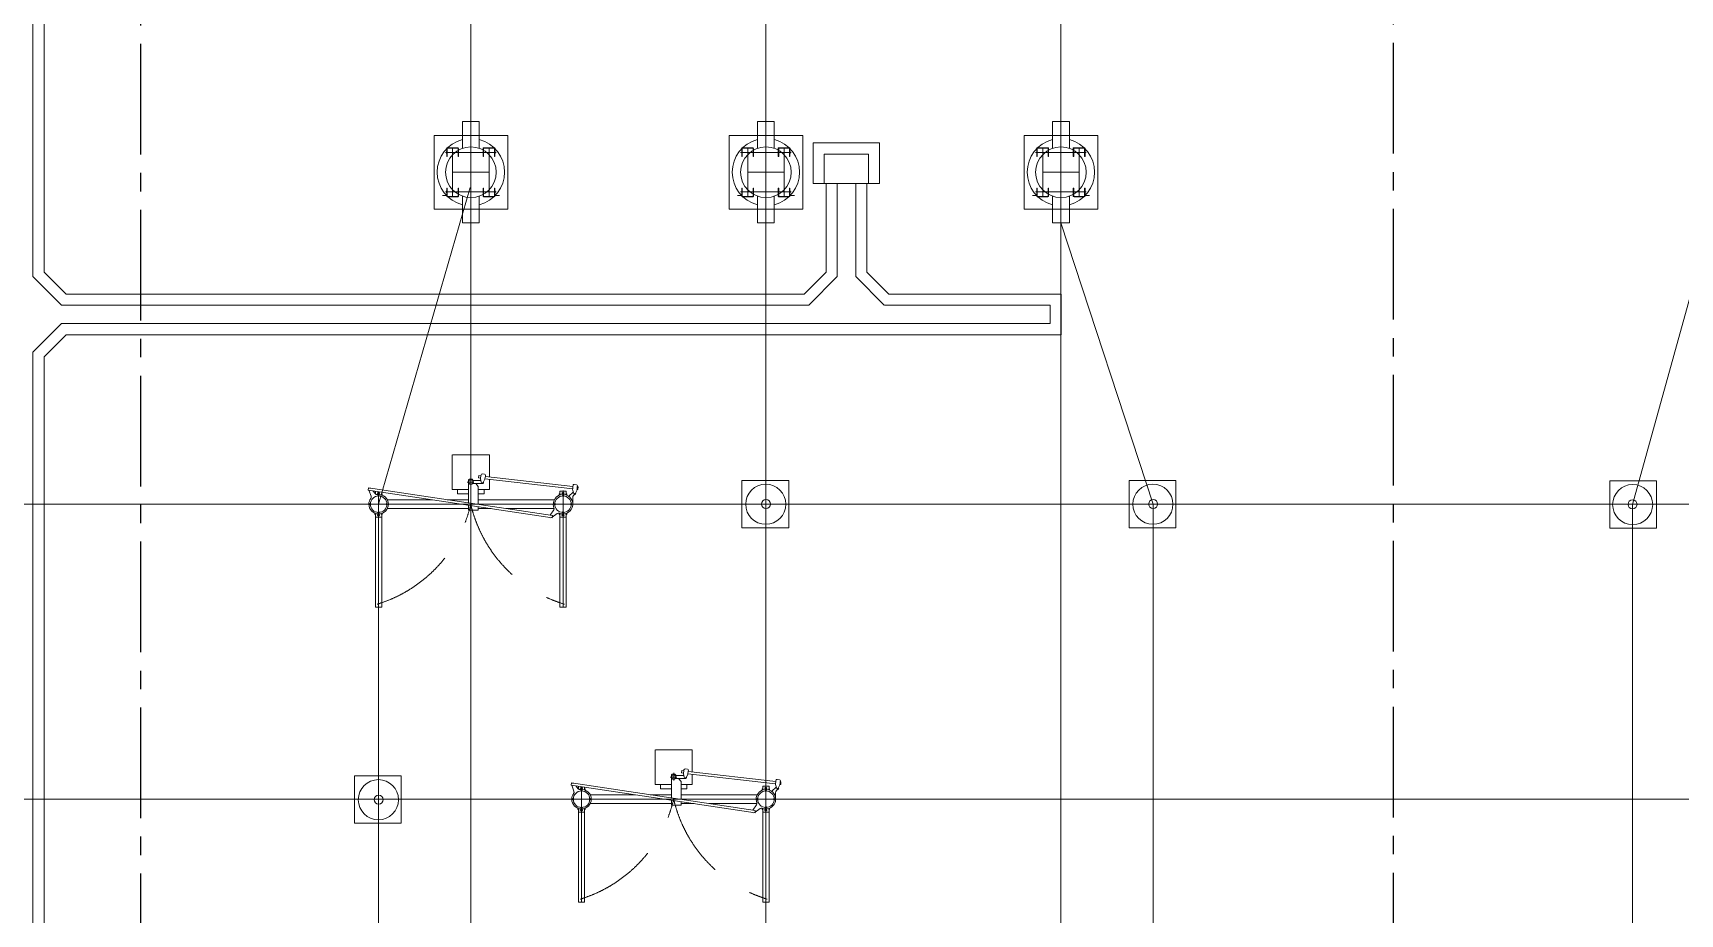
# Model space of a CAD drawing. Header units: millimetres. Extents: x 37084 to 180780, y -153145 to -16322.
# Drawn here: x 63243 to 85574, y -83805 to -71858 of the extents above; entities that cross this region are included whole.
import ezdxf

# ---------------------------------------------------------------- set-up
doc = ezdxf.new("R2010")
doc.units = ezdxf.units.MM
doc.header["$MEASUREMENT"] = 0
doc.linetypes.add('CENTER2', pattern=[1.125, 0.75, -0.125, 0.125, -0.125])
doc.linetypes.add('HIDDEN', pattern=[0.375, 0.25, -0.125])
doc.layers.add('00', color=5, linetype='Continuous', lineweight=9)
doc.layers.add('1_DayCS', color=30, linetype='CENTER2', lineweight=25)
for name, color, linetype in [('1_Day dan', 5, 'Continuous'), ('DCL-1P', 7, 'Continuous'), ('Muong cap GD nay', 3, 'Continuous')]:
    doc.layers.add(name, color=color, linetype=linetype)

# ---------------------------------------------------------------- blocks, each defined once
blk = doc.blocks.new('MCAT 220kV')
at = {"color": 0, "linetype": 'ByBlock', "lineweight": -2, "ltscale": 4500}
for p, q in [((501189, 23671), (501189, 23611)), ((500540, 23462), (500540, 23601)), ((500540, 23532), (501206, 23532)), ((500546, 23462), (500546, 23601)), ((500659, 23611), (500550, 23611)), ((500659, 23605), (500550, 23605)), ((500659, 23458), (500550, 23458)), ((500659, 23452), (500550, 23452)), ((500597, 23617), (500597, 23605)), ((500606, 23627), (500606, 23597)), ((500606, 22958), (500606, 23611)), ((500615, 23617), (500615, 23605)), ((500659, 23611), (500659, 23605)), ((500659, 23458), (500659, 23452)), ((500873, 23038), (500873, 23532)), ((501087, 23611), (501196, 23611)), ((501087, 23611), (501087, 23605)), ((501087, 23605), (501196, 23605)), ((501087, 23458), (501196, 23458)), ((501087, 23458), (501087, 23452)), ((501087, 23452), (501196, 23452)), ((501131, 23617), (501131, 23605)), ((501140, 23627), (501140, 23597)), ((501140, 22958), (501140, 23611)), ((501149, 23617), (501149, 23605)), ((501200, 23462), (501200, 23601)), ((501206, 23462), (501206, 23601)), ((500187, 23170), (500187, 23399)), ((500550, 23399), (500187, 23399)), ((500187, 23285), (500530, 23285)), ((501140, 23285), (500606, 23285)), ((501196, 23399), (501559, 23399)), ((501559, 23285), (501216, 23285)), ((501559, 23170), (501559, 23399)), ((500550, 23170), (500187, 23170)), ((500540, 22968), (500540, 23107)), ((501206, 23038), (500540, 23038)), ((500546, 22968), (500546, 23107)), ((500659, 23117), (500550, 23117)), ((500659, 23111), (500550, 23111)), ((500606, 23002), (500606, 23073)), ((500659, 23117), (500659, 23111)), ((501087, 23117), (501196, 23117)), ((501087, 23117), (501087, 23111)), ((501087, 23111), (501196, 23111)), ((501196, 23170), (501559, 23170)), ((501200, 22968), (501200, 23107)), ((501206, 22968), (501206, 23107)), ((500659, 22964), (500550, 22964)), ((500659, 22958), (500550, 22958)), ((500597, 22952), (500597, 22964)), ((500606, 22942), (500606, 22972)), ((500615, 22952), (500615, 22964)), ((500659, 22964), (500659, 22958)), ((501087, 22964), (501196, 22964)), ((501087, 22964), (501087, 22958)), ((501087, 22958), (501196, 22958)), ((501131, 22952), (501131, 22964)), ((501140, 22942), (501140, 22972)), ((501149, 22952), (501149, 22964)), ((501189, 22898), (501189, 22958)), ((500476, 19924), (500476, 20824)), ((500476, 20824), (501026, 20824)), ((501026, 20824), (501026, 19924)), ((500626, 20074), (500626, 20674)), ((500626, 20674), (501026, 20674)), ((501026, 20674), (501026, 20074)), ((501026, 20099), (501026, 20649)), ((501026, 19924), (500476, 19924)), ((501026, 20074), (500626, 20074)), ((501189, 19671), (501189, 19611)), ((500540, 19462), (500540, 19601)), ((500540, 19532), (501206, 19532)), ((500546, 19462), (500546, 19601)), ((500659, 19611), (500550, 19611)), ((500659, 19605), (500550, 19605)), ((500659, 19458), (500550, 19458)), ((500659, 19452), (500550, 19452)), ((500597, 19617), (500597, 19605)), ((500606, 19627), (500606, 19597)), ((500606, 18958), (500606, 19611)), ((500615, 19617), (500615, 19605)), ((500659, 19611), (500659, 19605)), ((500659, 19458), (500659, 19452)), ((500873, 19038), (500873, 19532)), ((501087, 19611), (501196, 19611)), ((501087, 19611), (501087, 19605)), ((501087, 19605), (501196, 19605)), ((501087, 19458), (501196, 19458)), ((501087, 19458), (501087, 19452)), ((501087, 19452), (501196, 19452)), ((501131, 19617), (501131, 19605)), ((501140, 19627), (501140, 19597)), ((501140, 18958), (501140, 19611)), ((501149, 19617), (501149, 19605)), ((501200, 19462), (501200, 19601)), ((501206, 19462), (501206, 19601)), ((500010, 19283), (500583, 19283)), ((500187, 19170), (500187, 19399)), ((500550, 19399), (500187, 19399)), ((500187, 19285), (500530, 19285)), ((501140, 19285), (500606, 19285)), ((501196, 19399), (501559, 19399)), ((501559, 19285), (501216, 19285)), ((501559, 19170), (501559, 19399)), ((500550, 19170), (500187, 19170)), ((500540, 18968), (500540, 19107)), ((501206, 19038), (500540, 19038)), ((500546, 18968), (500546, 19107)), ((500659, 19117), (500550, 19117)), ((500659, 19111), (500550, 19111)), ((500606, 19002), (500606, 19073)), ((500659, 19117), (500659, 19111)), ((501087, 19117), (501196, 19117)), ((501087, 19117), (501087, 19111)), ((501087, 19111), (501196, 19111)), ((501196, 19170), (501559, 19170)), ((501200, 18968), (501200, 19107)), ((501206, 18968), (501206, 19107)), ((500659, 18964), (500550, 18964)), ((500659, 18958), (500550, 18958)), ((500597, 18952), (500597, 18964)), ((500606, 18942), (500606, 18972)), ((500615, 18952), (500615, 18964)), ((500659, 18964), (500659, 18958)), ((501087, 18964), (501196, 18964)), ((501087, 18964), (501087, 18958)), ((501087, 18958), (501196, 18958)), ((501131, 18952), (501131, 18964)), ((501140, 18942), (501140, 18972)), ((501149, 18952), (501149, 18964)), ((501189, 18898), (501189, 18958)), ((501189, 15671), (501189, 15611)), ((500540, 15462), (500540, 15601)), ((500540, 15532), (501206, 15532)), ((500546, 15462), (500546, 15601)), ((500659, 15611), (500550, 15611)), ((500659, 15605), (500550, 15605)), ((500659, 15458), (500550, 15458)), ((500659, 15452), (500550, 15452)), ((500597, 15617), (500597, 15605)), ((500606, 15627), (500606, 15597)), ((500606, 14958), (500606, 15611)), ((500615, 15617), (500615, 15605)), ((500659, 15611), (500659, 15605)), ((500659, 15458), (500659, 15452)), ((500873, 15038), (500873, 15532)), ((501087, 15611), (501196, 15611)), ((501087, 15611), (501087, 15605)), ((501087, 15605), (501196, 15605)), ((501087, 15458), (501196, 15458)), ((501087, 15458), (501087, 15452)), ((501087, 15452), (501196, 15452)), ((501131, 15617), (501131, 15605)), ((501140, 15627), (501140, 15597)), ((501140, 14958), (501140, 15611)), ((501149, 15617), (501149, 15605)), ((501200, 15462), (501200, 15601)), ((501206, 15462), (501206, 15601)), ((500550, 15399), (500187, 15399)), ((500187, 15170), (500187, 15399)), ((500187, 15285), (500530, 15285)), ((501140, 15285), (500606, 15285)), ((501196, 15399), (501559, 15399)), ((501559, 15285), (501216, 15285)), ((501559, 15170), (501559, 15399)), ((500550, 15170), (500187, 15170)), ((500540, 14968), (500540, 15107)), ((501206, 15038), (500540, 15038)), ((500546, 14968), (500546, 15107)), ((500659, 15117), (500550, 15117)), ((500659, 15111), (500550, 15111)), ((500659, 14964), (500550, 14964)), ((500597, 14952), (500597, 14964)), ((500606, 15002), (500606, 15073)), ((500606, 14942), (500606, 14972)), ((500615, 14952), (500615, 14964)), ((500659, 15117), (500659, 15111)), ((500659, 14964), (500659, 14958)), ((501087, 15117), (501196, 15117)), ((501087, 15117), (501087, 15111)), ((501087, 15111), (501196, 15111)), ((501087, 14964), (501196, 14964)), ((501087, 14964), (501087, 14958)), ((501131, 14952), (501131, 14964)), ((501140, 14942), (501140, 14972)), ((501149, 14952), (501149, 14964)), ((501196, 15170), (501559, 15170)), ((501200, 14968), (501200, 15107)), ((501206, 14968), (501206, 15107)), ((500659, 14958), (500550, 14958)), ((501087, 14958), (501196, 14958)), ((501189, 14898), (501189, 14958))]:
    blk.add_line(p, q, dxfattribs=at)
for points in [[(501373, 23785), (501373, 22785), (500373, 22785), (500373, 23785)], [(501373, 19785), (501373, 18785), (500373, 18785), (500373, 19785)], [(501373, 15785), (501373, 14785), (500373, 14785), (500373, 15785)]]:
    blk.add_lwpolyline(points, close=True, dxfattribs=at)
for centre in [(500873, 23285), (500873, 19285), (500873, 15285)]:
    blk.add_circle(centre, 343, dxfattribs=at)
for centre, radius, start, end in [((500873, 23285), 457, 14.4775, 165.5225), ((500550, 23601), 9.96, 90, 180), ((500550, 23462), 9.96, 180, 270), ((500550, 23601), 3.98, 90, 180), ((500550, 23462), 3.98, 180, 270), ((501196, 23601), 9.96, 0, 90), ((501196, 23601), 3.98, 0, 90), ((501196, 23462), 9.96, 270, 0), ((501196, 23462), 3.98, 270, 0), ((500873, 23285), 457, 194.4775, 345.5225), ((500550, 23107), 9.96, 90, 180), ((500550, 23107), 3.98, 90, 180), ((501196, 23107), 9.96, 0, 90), ((501196, 23107), 3.98, 0, 90), ((500550, 22968), 9.96, 180, 270), ((500550, 22968), 3.98, 180, 270), ((501196, 22968), 9.96, 270, 0), ((501196, 22968), 3.98, 270, 0), ((500873, 19285), 457, 14.4775, 165.5225), ((500550, 19601), 9.96, 90, 180), ((500550, 19462), 9.96, 180, 270), ((500550, 19601), 3.98, 90, 180), ((500550, 19462), 3.98, 180, 270), ((501196, 19601), 9.96, 0, 90), ((501196, 19601), 3.98, 0, 90), ((501196, 19462), 9.96, 270, 0), ((501196, 19462), 3.98, 270, 0), ((500873, 19285), 457, 194.4775, 345.5225), ((500550, 19107), 9.96, 90, 180), ((500550, 19107), 3.98, 90, 180), ((501196, 19107), 9.96, 0, 90), ((501196, 19107), 3.98, 0, 90), ((500550, 18968), 9.96, 180, 270), ((500550, 18968), 3.98, 180, 270), ((501196, 18968), 9.96, 270, 0), ((501196, 18968), 3.98, 270, 0), ((500873, 15285), 457, 14.4775, 165.5225), ((500550, 15601), 9.96, 90, 180), ((500550, 15462), 9.96, 180, 270), ((500550, 15601), 3.98, 90, 180), ((500550, 15462), 3.98, 180, 270), ((501196, 15601), 9.96, 0, 90), ((501196, 15601), 3.98, 0, 90), ((501196, 15462), 9.96, 270, 0), ((501196, 15462), 3.98, 270, 0), ((500873, 15285), 457, 194.4775, 345.5225), ((500550, 15107), 9.96, 90, 180), ((500550, 14968), 9.96, 180, 270), ((500550, 15107), 3.98, 90, 180), ((500550, 14968), 3.98, 180, 270), ((501196, 15107), 9.96, 0, 90), ((501196, 15107), 3.98, 0, 90), ((501196, 14968), 9.96, 270, 0), ((501196, 14968), 3.98, 270, 0)]:
    blk.add_arc(centre, radius, start, end, dxfattribs=at)
blk = doc.blocks.new('DS 1P2ES 220')
at = {"color": 0, "linetype": 'ByBlock', "lineweight": -2, "ltscale": 4500}
for p, q in [((-22785, 26154), (-24006, 26154)), ((-24006, 26154), (-24006, 26070)), ((-22785, 26154), (-22751, 26154)), ((-22785, 26070), (-22785, 26154)), ((-22760, 26094), (-22760, 26133)), ((-22760, 26094), (-22760, 26133)), ((-22751, 26152), (-22751, 26162)), ((-22751, 26162), (-22733, 26162)), ((-22751, 26152), (-22736, 26152)), ((-22610, 23477), (-22610, 26260)), ((-22503, 26215), (-22421, 26245)), ((-22474, 25891), (-22420, 26253)), ((-22435, 26154), (-22470, 26154)), ((-22468, 26156), (-22429, 26190)), ((-22460, 26094), (-22460, 26133)), ((-22460, 26094), (-22460, 26133)), ((-22460, 26094), (-22460, 26133)), ((-22444, 25891), (-22390, 26249)), ((-22439, 26154), (-22444, 26154)), ((-22390, 26249), (-22420, 26253)), ((-24006, 26112), (-22440, 26112)), ((-22785, 26070), (-24006, 26070)), ((-22804, 26112), (-22440, 26112)), ((-22785, 26070), (-22751, 26070)), ((-22751, 26072), (-22751, 26062)), ((-22751, 26072), (-22736, 26072)), ((-22751, 26062), (-22733, 26062)), ((-22670, 25994), (-22670, 24892)), ((-22550, 25994), (-22550, 25385)), ((-22469, 26062), (-22487, 26062)), ((-22469, 26072), (-22484, 26072)), ((-22469, 26072), (-22469, 26062)), ((-22447, 26070), (-22469, 26070)), ((-22794, 23760), (-22474, 25891)), ((-22764, 23756), (-22444, 25891)), ((-22550, 25183), (-22550, 24892)), ((-22410, 25042), (-22470, 25042)), ((-22470, 25042), (-22470, 24892)), ((-22410, 25114), (-22410, 24892)), ((-22410, 25114), (-21941, 25114)), ((-21939, 25111), (-21939, 24613)), ((-22691, 24892), (-22624, 24892)), ((-22691, 24892), (-22691, 24762)), ((-22593, 24892), (-22281, 24892)), ((-22370, 24762), (-22330, 24796)), ((-22254, 24862), (-22355, 24862)), ((-22330, 24701), (-22330, 24832)), ((-22330, 24832), (-22290, 24832)), ((-22310, 24819), (-22310, 24911)), ((-22290, 24829), (-22271, 24845)), ((-22290, 24728), (-22290, 24832)), ((-22281, 24892), (-22271, 24882)), ((-22271, 24882), (-22271, 24845)), ((-22691, 24762), (-22643, 24762)), ((-22670, 24762), (-22670, 24585)), ((-22670, 24762), (-22670, 24585)), ((-22613, 24762), (-22370, 24762)), ((-22550, 24762), (-22550, 23730)), ((-22470, 24762), (-22470, 24682)), ((-22410, 24682), (-22470, 24682)), ((-22410, 24762), (-22410, 24610)), ((-22410, 24610), (-22274, 24610)), ((-22402, 23481), (-22267, 24670)), ((-22368, 23477), (-22233, 24665)), ((-22330, 24701), (-22320, 24691)), ((-22310, 24691), (-22320, 24691)), ((-22316, 24694), (-22273, 24671)), ((-22313, 24720), (-22265, 24730)), ((-22273, 24671), (-22265, 24670)), ((-22265, 24730), (-22257, 24729)), ((-22265, 24670), (-22232, 24665)), ((-22257, 24729), (-22253, 24756)), ((-22257, 24729), (-22224, 24724)), ((-22253, 24756), (-22220, 24752)), ((-22240, 24610), (-21941, 24610)), ((-22232, 24665), (-22218, 24663)), ((-22224, 24724), (-22220, 24752)), ((-22224, 24724), (-22210, 24723)), ((-22202, 24675), (-22198, 24707)), ((-21941, 24610), (-21941, 24611)), ((-22670, 24383), (-22670, 23733)), ((-22764, 23756), (-22794, 23760)), ((-22736, 23690), (-22784, 23759)), ((-22687, 23738), (-22759, 23788)), ((-22785, 23654), (-24006, 23654)), ((-24006, 23654), (-24006, 23570)), ((-24006, 23612), (-22440, 23612)), ((-22785, 23570), (-24006, 23570)), ((-22795, 23612), (-22424, 23612)), ((-22785, 23654), (-22751, 23654)), ((-22785, 23570), (-22785, 23654)), ((-22785, 23570), (-22751, 23570)), ((-22760, 23594), (-22760, 23633)), ((-22760, 23594), (-22760, 23633)), ((-22751, 23662), (-22733, 23662)), ((-22751, 23652), (-22751, 23662)), ((-22751, 23652), (-22751, 23662)), ((-22751, 23652), (-22736, 23652)), ((-22751, 23572), (-22736, 23572)), ((-22751, 23572), (-22751, 23562)), ((-22751, 23562), (-22733, 23562)), ((-22522, 23480), (-22610, 23480)), ((-22503, 23534), (-22445, 23475)), ((-22494, 23468), (-22468, 23442)), ((-22469, 23662), (-22487, 23662)), ((-22469, 23562), (-22487, 23562)), ((-22469, 23652), (-22484, 23652)), ((-22469, 23572), (-22484, 23572)), ((-22469, 23652), (-22469, 23662)), ((-22469, 23652), (-22469, 23662)), ((-22435, 23654), (-22469, 23654)), ((-22469, 23572), (-22469, 23562)), ((-22435, 23570), (-22469, 23570)), ((-22460, 23594), (-22460, 23633)), ((-22460, 23594), (-22460, 23633)), ((-22460, 23594), (-22460, 23633)), ((-22458, 23470), (-22440, 23475)), ((-22440, 23475), (-22410, 23482)), ((-22435, 23570), (-22435, 23654)), ((-22410, 23482), (-22402, 23481)), ((-22402, 23481), (-22369, 23478)), ((-22369, 23478), (-22355, 23476)), ((-22346, 23429), (-22342, 23461)), ((-22461, 23444), (-22452, 23440)), ((-22452, 23440), (-22417, 23422)), ((-22417, 23423), (-22408, 23422)), ((-22410, 23412), (-22409, 23422)), ((-22410, 23412), (-22376, 23408)), ((-22409, 23421), (-22375, 23418)), ((-22376, 23408), (-22375, 23418)), ((-22375, 23418), (-22361, 23416))]:
    blk.add_line(p, q, dxfattribs=at)
for centre, radius in [((-22610, 26112), 112), ((-22610, 26225), 9), ((-22760, 26112), 12), ((-22722, 26112), 9), ((-22610, 26000), 9), ((-22497, 26112), 9), ((-22460, 26112), 12), ((-22310, 24862), 30), ((-22610, 23612), 112), ((-22610, 23725), 9), ((-22760, 23612), 12), ((-22722, 23612), 9), ((-22610, 23500), 9), ((-22497, 23612), 9), ((-22460, 23612), 12)]:
    blk.add_circle(centre, radius, dxfattribs=at)
at = {"color": 2, "linetype": 'HIDDEN', "lineweight": 15, "ltscale": 4500}
for centre, start, end in [((-22189, 26671), 196.8686, 256.902), ((-22189, 23054), 103.098, 163.1314)]:
    blk.add_arc(centre, 1857, start, end, dxfattribs=at)
at = {"color": 0, "linetype": 'ByBlock', "lineweight": -2, "ltscale": 4500}
for centre, radius, start, end in [((-22610, 26112), 132, 90, 270), ((-22610, 26112), 132, 53.6392, 90), ((-22610, 26112), 132, 270, 7.3609), ((-22514, 26243), 30, 233.6392, 290.1296), ((-22449, 26133), 30, 130.8704, 187.3609), ((-22408, 26231), 17.5, 320.4697, 22.4739), ((-22310, 24706), 14, 102.1987, 241.8043), ((-22216, 24677), 14, 262.0015, 352.0015), ((-22212, 24709), 14, 352.0015, 82.0015), ((-21941, 24613), 2, 270, 0), ((-22776, 23778), 17.5, 140.4684, 202.4745), ((-22610, 23612), 132, 158.1391, 111.8608), ((-22761, 23673), 30, 338.1391, 34.6296), ((-22670, 23763), 30, 235.3704, 291.8608), ((-22522, 23440), 40, 45.0001, 90.0001), ((-22454, 23457), 14, 103.9968, 243.6024), ((-22356, 23462), 14, 353.7997, 83.7997), ((-22458, 23453), 15, 225, 300.4277), ((-22360, 23430), 14, 263.7997, 353.7997)]:
    blk.add_arc(centre, radius, start, end, dxfattribs=at)
blk = doc.blocks.new('PI 220kV')
at = {"color": 0, "linetype": 'ByBlock', "lineweight": -2, "ltscale": 4500}
for p, q in [((479550, 23592), (479550, 23593)), ((479550, 23593), (480191, 23593)), ((479550, 23592), (479550, 22959)), ((480191, 23593), (480192, 23592)), ((480192, 23592), (480192, 22959)), ((479550, 22959), (479550, 22958)), ((479550, 22958), (480191, 22958)), ((480191, 22958), (480192, 22959))]:
    blk.add_line(p, q, dxfattribs=at)
for centre, radius in [((479873, 23282), 272), ((479871, 23285), 61.1)]:
    blk.add_circle(centre, radius, dxfattribs=at)
blk = doc.blocks.new('LT220')
at = {"layer": '1_Day dan', "color": 0, "linetype": 'ByBlock', "lineweight": -2, "ltscale": 4500}
for p, q in [((488932, -12360), (488931, 50059)), ((480932, -12362), (480931, 49096)), ((484931, 49096), (484932, -12361)), ((480921, 31348), (479681, 27057, 0)), ((488931, 30871), (490182, 27057, 0)), ((479681, 27057, 0), (479681, 16560, 0)), ((490182, 27057, 0), (490182, 16562, 0))]:
    blk.add_line(p, q, dxfattribs=at)
at = {"layer": '1_Day dan', "color": 0, "linetype": 'ByBlock', "lineweight": -2}
for p, q in [((484933, 31747), (484930, 23260)), ((484931, 19117), (484931, 22971))]:
    blk.add_line(p, q, dxfattribs=at)
at = {"color": 0, "linetype": 'ByBlock', "lineweight": -2, "rotation": 270}
for name, p in [('MCAT 220kV', (465647, 532430)), ('PI 220kV', (461648, 506928, 0)), ('PI 220kV', (466897, 506928, 0)), ('PI 220kV', (456396, 502922, 0))]:
    blk.add_blockref(name, p, dxfattribs=at)
at = {"layer": 'DCL-1P', "color": 0, "linetype": 'ByBlock', "lineweight": -2, "rotation": 89.99999999999997}
for p in [(505793, 49666, 0), (508544, 45666, 0)]:
    blk.add_blockref('DS 1P2ES 220', p, dxfattribs=at)
blk = doc.blocks.new('LL220')
at = {"color": 0, "linetype": 'ByBlock', "lineweight": -2}
for p, q in [((490445, 14187), (490444, 14187)), ((490444, 14187), (490444, 13546)), ((490445, 14187), (491079, 14187)), ((491079, 14187), (491079, 14187)), ((491079, 14187), (491079, 13546)), ((490444, 13546), (490445, 13545)), ((490445, 13545), (491079, 13545)), ((490526, 13549), (490527, 13548)), ((490757, 13549), (490757, 13548))]:
    blk.add_line(p, q, dxfattribs=at)
for centre, radius in [((490755, 13864), 272), ((490753, 13866), 61.1)]:
    blk.add_circle(centre, radius, dxfattribs=at)
at = {"layer": '1_Day dan', "color": 0, "linetype": 'ByBlock', "lineweight": 20, "ltscale": 4500}
blk.add_line((491998, 18362), (490753, 13866), dxfattribs=at)
at = {"layer": '1_Day dan', "color": 0, "linetype": 'ByBlock', "lineweight": 20}
blk.add_line((490753, 13866), (490755, 5866), dxfattribs=at)

msp = doc.modelspace()

# ---------------------------------------------------------------- linework, layer by layer
at = {"layer": '1_Day dan'}
for p, q in [((52475.3, -78244.6, 0), (93893.8, -78245.2, 0)), ((52474.6, -82244.6, 0), (93893.2, -82245.2, 0))]:
    msp.add_line(p, q, dxfattribs=at)
at = {"layer": '1_DayCS', "lineweight": 25, "ltscale": 2000}
for p, q in [((64699.9, -51755.6, 0), (64698.1, -122755.9, 0)), ((81685.7, -51744.3, 0), (81683.9, -122744.6, 0))]:
    msp.add_line(p, q, dxfattribs=at)
at = {"layer": 'Muong cap GD nay', "lineweight": 15}
for p, q in [((63242.9, -75161.7, 0), (63242.9, -62761.7, 0)), ((63392.9, -75099.5, 0), (63392.9, -62823.8, 0)), ((73998, -73899.5, 0), (73998, -75099.5, 0)), ((74148, -73899.5, 0), (74148, -75161.7, 0)), ((74398, -75161.7, 0), (74398, -73899.5, 0)), ((74548, -75099.5, 0), (74548, -73899.5, 0)), ((63630.8, -75549.5, 0), (63242.9, -75161.7, 0)), ((63692.9, -75399.5, 0), (63392.9, -75099.5, 0)), ((73998, -75099.5, 0), (73698, -75399.5, 0)), ((74148, -75161.7, 0), (73760.1, -75549.5, 0)), ((74785.8, -75549.5, 0), (74398, -75161.7, 0)), ((74848, -75399.5, 0), (74548, -75099.5, 0)), ((73698.1, -75399.5, 0), (63692.9, -75399.5, 0)), ((77183.9, -75399.5, 0), (74848.1, -75399.5, 0)), ((77183.9, -75949.5, 0), (77183.9, -75399.5, 0)), ((73760.3, -75549.5, 0), (63630.8, -75549.5, 0)), ((77033.9, -75549.5, 0), (74786, -75549.5, 0)), ((77033.9, -75799.5, 0), (77033.9, -75549.5, 0)), ((63242.9, -76187.4, 0), (63630.8, -75799.5, 0)), ((63630.8, -75799.5, 0), (77033.9, -75799.5, 0)), ((63392.9, -76249.5, 0), (63692.9, -75949.5, 0)), ((63692.9, -75949.5, 0), (77183.9, -75949.5, 0)), ((63242.9, -84028.3, 0), (63242.9, -76187.4, 0)), ((63392.9, -83966.1, 0), (63392.9, -76249.5, 0))]:
    msp.add_line(p, q, dxfattribs=at)

# ---------------------------------------------------------------- block references
at = {"layer": '00', "lineweight": 20, "ltscale": 4500}
for name, p in [('LT220', (-411751.6, -105303.5, 0)), ('LL220', (-405823.6, -92116.5, 0))]:
    msp.add_blockref(name, p, dxfattribs=at)

doc.saveas('drawing.dxf')
